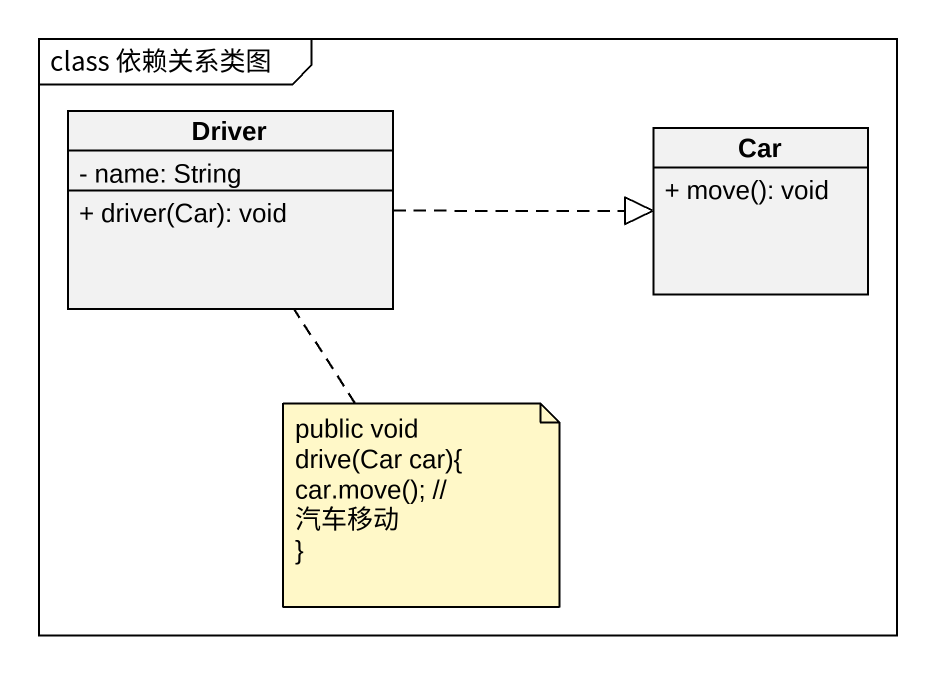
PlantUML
@startuml
mainframe class 依赖关系类图
hide circle
hide empty members
skinparam classAttributeIconSize 0
class Driver {
  - name: String
  + driver(Car): void
}
class Car {
  + move(): void
}
Driver .right.|> Car
note bottom of Driver
  public void drive(Car car){
  car.move(); // 汽车移动
  ~}
end note
@enduml
